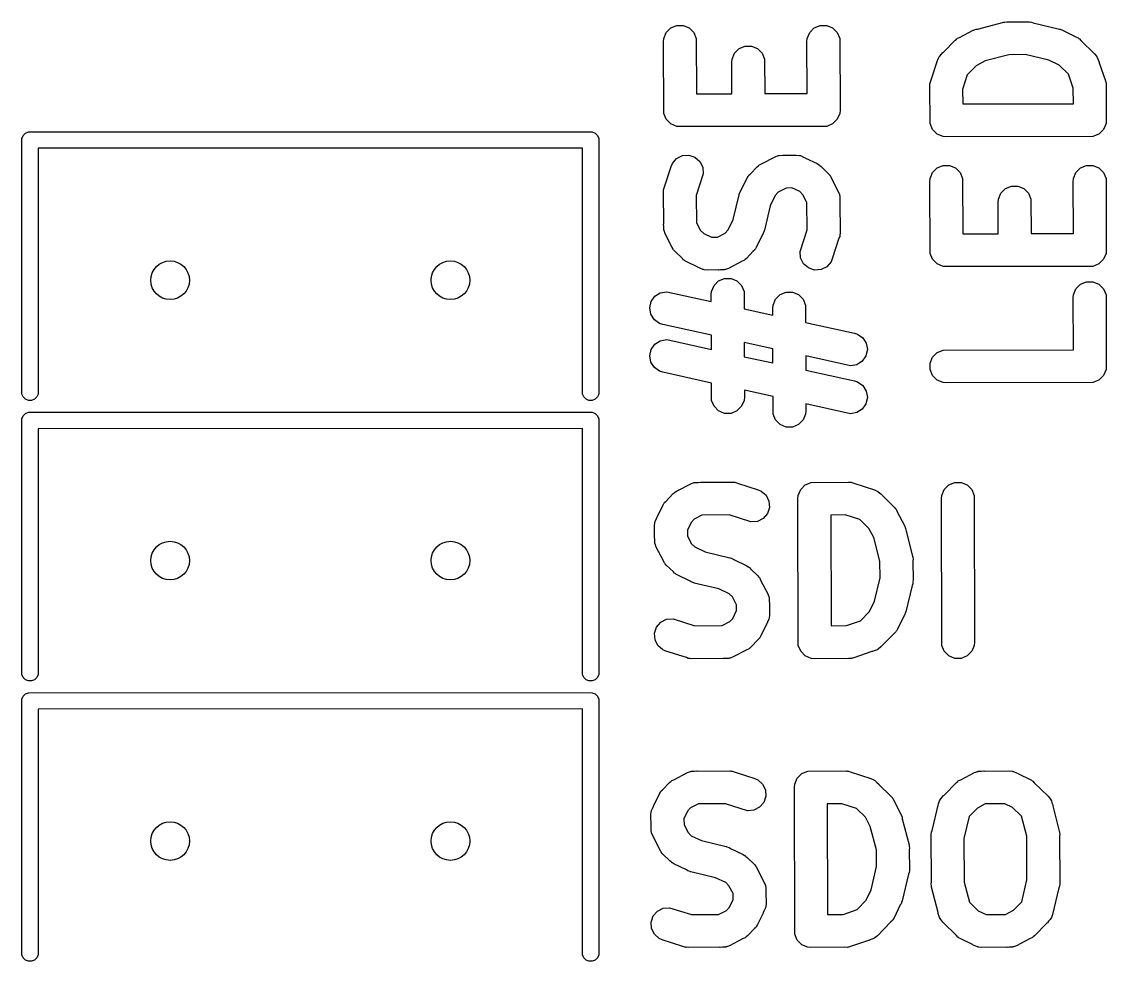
# Model space of a CAD drawing. Extents: x 0.3 to 2.14, y 0.3 to 1.74.
# Drawn here: x 0.297 to 0.684, y 1.1071 to 1.4422 of the extents above; entities that cross this region are included whole.
import ezdxf

# ---------------------------------------------------------------- set-up
doc = ezdxf.new("R2010")
doc.units = 0
doc.header["$MEASUREMENT"] = 0
doc.layers.add('BLACK', color=7, linetype='CONTINUOUS')

msp = doc.modelspace()

# ---------------------------------------------------------------- linework, layer by layer
at = {"layer": 'BLACK', "linetype": 'CONTINUOUS'}
for p, q in [((0.52697, 1.43833), (0.5286, 1.43996)), ((0.5286, 1.43996), (0.53073, 1.44084)), ((0.53073, 1.44084), (0.53303, 1.44084)), ((0.53303, 1.44084), (0.53516, 1.43996)), ((0.53516, 1.43996), (0.53679, 1.43833)), ((0.57815, 1.43833), (0.57978, 1.43996)), ((0.57978, 1.43996), (0.58191, 1.44084)), ((0.58191, 1.44084), (0.58422, 1.44084)), ((0.58422, 1.44084), (0.58634, 1.43996)), ((0.58634, 1.43996), (0.58797, 1.43833)), ((0.63665, 1.43923), (0.63751, 1.43956)), ((0.63751, 1.43956), (0.63806, 1.4396)), ((0.63806, 1.4396), (0.64738, 1.44203)), ((0.64738, 1.44203), (0.64758, 1.44206)), ((0.64758, 1.44206), (0.64766, 1.44209)), ((0.64766, 1.44209), (0.64782, 1.44209)), ((0.64782, 1.44209), (0.64853, 1.4422)), ((0.64853, 1.4422), (0.64911, 1.44211)), ((0.64911, 1.44211), (0.65613, 1.44221)), ((0.65613, 1.44221), (0.65633, 1.44219)), ((0.65633, 1.44219), (0.65642, 1.4422)), ((0.65642, 1.4422), (0.65657, 1.44216)), ((0.65657, 1.44216), (0.65728, 1.44209)), ((0.65728, 1.44209), (0.65785, 1.44185)), ((0.65785, 1.44185), (0.66731, 1.43959)), ((0.66731, 1.43959), (0.66739, 1.43956)), ((0.66739, 1.43956), (0.66744, 1.43956)), ((0.66744, 1.43956), (0.66754, 1.43951)), ((0.66754, 1.43951), (0.6684, 1.4392)), ((0.52598, 1.43505), (0.52609, 1.4362)), ((0.52609, 1.4362), (0.52697, 1.43833)), ((0.53679, 1.43833), (0.53767, 1.4362)), ((0.53767, 1.4362), (0.53776, 1.41648)), ((0.57716, 1.43505), (0.57727, 1.4362)), ((0.57727, 1.4362), (0.57815, 1.43833)), ((0.58797, 1.43833), (0.58886, 1.4362)), ((0.58886, 1.4362), (0.58897, 1.41068)), ((0.62581, 1.43127), (0.63002, 1.4356)), ((0.63002, 1.4356), (0.63047, 1.43597)), ((0.63047, 1.43597), (0.63057, 1.43609)), ((0.63057, 1.43609), (0.63069, 1.43615)), ((0.63069, 1.43615), (0.63091, 1.43634)), ((0.63091, 1.43634), (0.63154, 1.4366)), ((0.63154, 1.4366), (0.63643, 1.43914)), ((0.63643, 1.43914), (0.63651, 1.43918)), ((0.63651, 1.43918), (0.63655, 1.4392)), ((0.63655, 1.4392), (0.63665, 1.43923)), ((0.6684, 1.4392), (0.6688, 1.43891)), ((0.6688, 1.43891), (0.67339, 1.43671)), ((0.67339, 1.43671), (0.67389, 1.4364)), ((0.67389, 1.4364), (0.67403, 1.43634)), ((0.67403, 1.43634), (0.67412, 1.43625)), ((0.67412, 1.43625), (0.67437, 1.43609)), ((0.67437, 1.43609), (0.67484, 1.43555)), ((0.67484, 1.43555), (0.6798, 1.43073)), ((0.52609, 1.40952), (0.52598, 1.43505)), ((0.55134, 1.43102), (0.55297, 1.43265)), ((0.55297, 1.43265), (0.5551, 1.43353)), ((0.5551, 1.43353), (0.55741, 1.43353)), ((0.55741, 1.43353), (0.55953, 1.43265)), ((0.55953, 1.43265), (0.56116, 1.43102)), ((0.57724, 1.41657), (0.57716, 1.43505)), ((0.55035, 1.42774), (0.55046, 1.42889)), ((0.55046, 1.42889), (0.55134, 1.43102)), ((0.56116, 1.43102), (0.56205, 1.42889)), ((0.56205, 1.42889), (0.56212, 1.41654)), ((0.62137, 1.42107), (0.62372, 1.42842)), ((0.62372, 1.42842), (0.62419, 1.42948)), ((0.62419, 1.42948), (0.62433, 1.42964)), ((0.62433, 1.42964), (0.62441, 1.42983)), ((0.62441, 1.42983), (0.62523, 1.43068)), ((0.62523, 1.43068), (0.6257, 1.43122)), ((0.6257, 1.43122), (0.62581, 1.43127)), ((0.6408, 1.42821), (0.63749, 1.42649)), ((0.64919, 1.4304), (0.6408, 1.42821)), ((0.65508, 1.43048), (0.64919, 1.4304)), ((0.66346, 1.42847), (0.65508, 1.43048)), ((0.66712, 1.42672), (0.66346, 1.42847)), ((0.6798, 1.43073), (0.68054, 1.42983)), ((0.68054, 1.42983), (0.68062, 1.42964)), ((0.68062, 1.42964), (0.68076, 1.42948)), ((0.68076, 1.42948), (0.68114, 1.42838)), ((0.68114, 1.42838), (0.68142, 1.4277)), ((0.55042, 1.41651), (0.55035, 1.42774)), ((0.63749, 1.42649), (0.63437, 1.42327)), ((0.67044, 1.4235), (0.66712, 1.42672)), ((0.68142, 1.4277), (0.68142, 1.42757)), ((0.68142, 1.42757), (0.68367, 1.42111)), ((0.62102, 1.41998), (0.62106, 1.4201)), ((0.62106, 1.4201), (0.62109, 1.42039)), ((0.62109, 1.42039), (0.62137, 1.42107)), ((0.63437, 1.42327), (0.63269, 1.41803)), ((0.67216, 1.41853), (0.67044, 1.4235)), ((0.68367, 1.42111), (0.6838, 1.42054)), ((0.6838, 1.42054), (0.68386, 1.42039)), ((0.68386, 1.42039), (0.68386, 1.42027)), ((0.68386, 1.42027), (0.68392, 1.41998)), ((0.53776, 1.41648), (0.55042, 1.41651)), ((0.56212, 1.41654), (0.57724, 1.41657)), ((0.62098, 1.41924), (0.62103, 1.41982)), ((0.62109, 1.4059), (0.62098, 1.41924)), ((0.62103, 1.41982), (0.62102, 1.41998)), ((0.63269, 1.41803), (0.63274, 1.41286)), ((0.67221, 1.41295), (0.67216, 1.41853)), ((0.68392, 1.41998), (0.68387, 1.41918)), ((0.68387, 1.41918), (0.68397, 1.40705)), ((0.63274, 1.41286), (0.67221, 1.41295)), ((0.52697, 1.4074), (0.52609, 1.40952)), ((0.58886, 1.40952), (0.58797, 1.4074)), ((0.58897, 1.41068), (0.58886, 1.40952)), ((0.5286, 1.40577), (0.52697, 1.4074)), ((0.53073, 1.40488), (0.5286, 1.40577)), ((0.53188, 1.40477), (0.53073, 1.40488)), ((0.58422, 1.40488), (0.53188, 1.40477)), ((0.58634, 1.40577), (0.58422, 1.40488)), ((0.58797, 1.4074), (0.58634, 1.40577)), ((0.62197, 1.40377), (0.62109, 1.4059)), ((0.68386, 1.4059), (0.68297, 1.40377)), ((0.68397, 1.40705), (0.68386, 1.4059)), ((0.2971, 1.40058), (0.29754, 1.40164)), ((0.29754, 1.40164), (0.29836, 1.40246)), ((0.29836, 1.40246), (0.29942, 1.4029)), ((0.29942, 1.4029), (0.5, 1.40295)), ((0.5, 1.40295), (0.50058, 1.4029)), ((0.50058, 1.4029), (0.50164, 1.40246)), ((0.50164, 1.40246), (0.50246, 1.40164)), ((0.50246, 1.40164), (0.5029, 1.40058)), ((0.6236, 1.40214), (0.62197, 1.40377)), ((0.62573, 1.40126), (0.6236, 1.40214)), ((0.62688, 1.40115), (0.62573, 1.40126)), ((0.67922, 1.40126), (0.62688, 1.40115)), ((0.68134, 1.40214), (0.67922, 1.40126)), ((0.68297, 1.40377), (0.68134, 1.40214)), ((0.29705, 1.4), (0.2971, 1.40058)), ((0.2971, 1.30942), (0.29705, 1.4)), ((0.49705, 1.3971), (0.3029, 1.39705)), ((0.3029, 1.39705), (0.30295, 1.31)), ((0.4971, 1.30942), (0.49705, 1.3971)), ((0.5029, 1.40058), (0.50295, 1.31)), ((0.52919, 1.39167), (0.5307, 1.39341)), ((0.5307, 1.39341), (0.53276, 1.39444)), ((0.53276, 1.39444), (0.53506, 1.3946)), ((0.53506, 1.3946), (0.53724, 1.39387)), ((0.53724, 1.39387), (0.53898, 1.39236)), ((0.56091, 1.39148), (0.5658, 1.39402)), ((0.5658, 1.39402), (0.56688, 1.39444)), ((0.56688, 1.39444), (0.56709, 1.39445)), ((0.56709, 1.39445), (0.56729, 1.39453)), ((0.56729, 1.39453), (0.56858, 1.39456)), ((0.56858, 1.39456), (0.56918, 1.3946)), ((0.56918, 1.3946), (0.56927, 1.39457)), ((0.56927, 1.39457), (0.57331, 1.39465)), ((0.57331, 1.39465), (0.57447, 1.39453)), ((0.57447, 1.39453), (0.57466, 1.39445)), ((0.57466, 1.39445), (0.57487, 1.39444)), ((0.57487, 1.39444), (0.576, 1.3939)), ((0.576, 1.3939), (0.5766, 1.39365)), ((0.5766, 1.39365), (0.57667, 1.39358)), ((0.57667, 1.39358), (0.58083, 1.39159)), ((0.52637, 1.38326), (0.52872, 1.39061)), ((0.52872, 1.39061), (0.52919, 1.39167)), ((0.53898, 1.39236), (0.54002, 1.3903)), ((0.54002, 1.3903), (0.54018, 1.388)), ((0.55691, 1.38788), (0.55939, 1.39048)), ((0.55939, 1.39048), (0.55984, 1.39085)), ((0.55984, 1.39085), (0.55994, 1.39097)), ((0.55994, 1.39097), (0.56006, 1.39103)), ((0.56006, 1.39103), (0.56028, 1.39121)), ((0.56028, 1.39121), (0.56091, 1.39148)), ((0.58083, 1.39159), (0.58133, 1.39127)), ((0.58133, 1.39127), (0.58147, 1.39121)), ((0.58147, 1.39121), (0.58157, 1.39112)), ((0.58157, 1.39112), (0.58181, 1.39097)), ((0.58181, 1.39097), (0.5822, 1.39052)), ((0.5822, 1.39052), (0.5848, 1.38804)), ((0.62197, 1.3884), (0.6236, 1.39003)), ((0.6236, 1.39003), (0.62573, 1.39091)), ((0.62573, 1.39091), (0.62803, 1.39091)), ((0.62803, 1.39091), (0.63016, 1.39003)), ((0.63016, 1.39003), (0.63179, 1.3884)), ((0.67315, 1.3884), (0.67478, 1.39003)), ((0.67478, 1.39003), (0.67691, 1.39091)), ((0.67691, 1.39091), (0.67922, 1.39091)), ((0.67922, 1.39091), (0.68134, 1.39003)), ((0.68134, 1.39003), (0.68297, 1.3884)), ((0.54018, 1.388), (0.53769, 1.38022)), ((0.55365, 1.38191), (0.55585, 1.38651)), ((0.55585, 1.38651), (0.55616, 1.387)), ((0.55616, 1.387), (0.55622, 1.38715)), ((0.55622, 1.38715), (0.55631, 1.38724)), ((0.55631, 1.38724), (0.55646, 1.38749)), ((0.55646, 1.38749), (0.55691, 1.38788)), ((0.5848, 1.38804), (0.58517, 1.38759)), ((0.58517, 1.38759), (0.58529, 1.38749)), ((0.58529, 1.38749), (0.58535, 1.38737)), ((0.58535, 1.38737), (0.58554, 1.38715)), ((0.58554, 1.38715), (0.5858, 1.38652)), ((0.5858, 1.38652), (0.58835, 1.38163)), ((0.62098, 1.38512), (0.62109, 1.38627)), ((0.62109, 1.38627), (0.62197, 1.3884)), ((0.63179, 1.3884), (0.63267, 1.38627)), ((0.63267, 1.38627), (0.63276, 1.36655)), ((0.67216, 1.38512), (0.67227, 1.38627)), ((0.67227, 1.38627), (0.67315, 1.3884)), ((0.68297, 1.3884), (0.68386, 1.38627)), ((0.68386, 1.38627), (0.68397, 1.36075)), ((0.52598, 1.38143), (0.52603, 1.38201)), ((0.52607, 1.37013), (0.52598, 1.38143)), ((0.52602, 1.38217), (0.52606, 1.38229)), ((0.52603, 1.38201), (0.52602, 1.38217)), ((0.52606, 1.38229), (0.52609, 1.38258)), ((0.52609, 1.38258), (0.52637, 1.38326)), ((0.55304, 1.38065), (0.55335, 1.38152)), ((0.55335, 1.38152), (0.55365, 1.38191)), ((0.56693, 1.3814), (0.56584, 1.38026)), ((0.56973, 1.38286), (0.56693, 1.3814)), ((0.57184, 1.3829), (0.56973, 1.38286)), ((0.57458, 1.38159), (0.57184, 1.3829)), ((0.57572, 1.3805), (0.57458, 1.38159)), ((0.58835, 1.38163), (0.58876, 1.38055)), ((0.62109, 1.35959), (0.62098, 1.38512)), ((0.64634, 1.38109), (0.64797, 1.38272)), ((0.64797, 1.38272), (0.6501, 1.3836)), ((0.6501, 1.3836), (0.65241, 1.3836)), ((0.65241, 1.3836), (0.65453, 1.38272)), ((0.65453, 1.38272), (0.65616, 1.38109)), ((0.67224, 1.36664), (0.67216, 1.38512)), ((0.53769, 1.38022), (0.53778, 1.37051)), ((0.55087, 1.37166), (0.55296, 1.38043)), ((0.55296, 1.38043), (0.55299, 1.38051)), ((0.55299, 1.38051), (0.553, 1.38055)), ((0.553, 1.38055), (0.55304, 1.38065)), ((0.56584, 1.38026), (0.56408, 1.37657)), ((0.57717, 1.37773), (0.57572, 1.3805)), ((0.57725, 1.36802), (0.57717, 1.37773)), ((0.58876, 1.38055), (0.58877, 1.38034)), ((0.58877, 1.38034), (0.58886, 1.38015)), ((0.58886, 1.38015), (0.58886, 1.37907)), ((0.58886, 1.37907), (0.58892, 1.37825)), ((0.58892, 1.37825), (0.58887, 1.37811)), ((0.58887, 1.37811), (0.58897, 1.36681)), ((0.64535, 1.37781), (0.64546, 1.37896)), ((0.64542, 1.36658), (0.64535, 1.37781)), ((0.64546, 1.37896), (0.64634, 1.38109)), ((0.65616, 1.38109), (0.65705, 1.37896)), ((0.65705, 1.37896), (0.65712, 1.36661)), ((0.56408, 1.37657), (0.56198, 1.36781)), ((0.52602, 1.36998), (0.52607, 1.37013)), ((0.52608, 1.36917), (0.52602, 1.36998)), ((0.53778, 1.37051), (0.53922, 1.36773)), ((0.5491, 1.36798), (0.55087, 1.37166)), ((0.52609, 1.36809), (0.52608, 1.36917)), ((0.52617, 1.3679), (0.52609, 1.36809)), ((0.52619, 1.36768), (0.52617, 1.3679)), ((0.5266, 1.3666), (0.52619, 1.36768)), ((0.52915, 1.36172), (0.5266, 1.3666)), ((0.53922, 1.36773), (0.54037, 1.36665)), ((0.54037, 1.36665), (0.5431, 1.36534)), ((0.54522, 1.36538), (0.54801, 1.36684)), ((0.54801, 1.36684), (0.5491, 1.36798)), ((0.5613, 1.36632), (0.5591, 1.36173)), ((0.56159, 1.36672), (0.5613, 1.36632)), ((0.5619, 1.36758), (0.56159, 1.36672)), ((0.56195, 1.36768), (0.5619, 1.36758)), ((0.56198, 1.36781), (0.56195, 1.36773)), ((0.56195, 1.36773), (0.56195, 1.36768)), ((0.57477, 1.36023), (0.57725, 1.36802)), ((0.58888, 1.36595), (0.58886, 1.36565)), ((0.58892, 1.36607), (0.58888, 1.36595)), ((0.58897, 1.36681), (0.58891, 1.36622)), ((0.58891, 1.36622), (0.58892, 1.36607)), ((0.63276, 1.36655), (0.64542, 1.36658)), ((0.65712, 1.36661), (0.67224, 1.36664)), ((0.5431, 1.36534), (0.54522, 1.36538)), ((0.58857, 1.36497), (0.58623, 1.35763)), ((0.58886, 1.36565), (0.58857, 1.36497)), ((0.52941, 1.36109), (0.52915, 1.36172)), ((0.52959, 1.36086), (0.52941, 1.36109)), ((0.52965, 1.36075), (0.52959, 1.36086)), ((0.52977, 1.36065), (0.52965, 1.36075)), ((0.53014, 1.36019), (0.52977, 1.36065)), ((0.53275, 1.35772), (0.53014, 1.36019)), ((0.55803, 1.36036), (0.55556, 1.35776)), ((0.55848, 1.36075), (0.55803, 1.36036)), ((0.55864, 1.36099), (0.55848, 1.36075)), ((0.55873, 1.36109), (0.55864, 1.36099)), ((0.55879, 1.36123), (0.55873, 1.36109)), ((0.5591, 1.36173), (0.55879, 1.36123)), ((0.57493, 1.35794), (0.57477, 1.36023)), ((0.62197, 1.35747), (0.62109, 1.35959)), ((0.68386, 1.35959), (0.68297, 1.35747)), ((0.68397, 1.36075), (0.68386, 1.35959)), ((0.53314, 1.35727), (0.53275, 1.35772)), ((0.53338, 1.35711), (0.53314, 1.35727)), ((0.53348, 1.35702), (0.53338, 1.35711)), ((0.53362, 1.35696), (0.53348, 1.35702)), ((0.53412, 1.35665), (0.53362, 1.35696)), ((0.53828, 1.35466), (0.53412, 1.35665)), ((0.53835, 1.35459), (0.53828, 1.35466)), ((0.53894, 1.35434), (0.53835, 1.35459)), ((0.54007, 1.3538), (0.53894, 1.35434)), ((0.55403, 1.35676), (0.54915, 1.35421)), ((0.55466, 1.35702), (0.55403, 1.35676)), ((0.55489, 1.35721), (0.55466, 1.35702)), ((0.555, 1.35727), (0.55489, 1.35721)), ((0.5551, 1.35739), (0.555, 1.35727)), ((0.55556, 1.35776), (0.5551, 1.35739)), ((0.57596, 1.35587), (0.57493, 1.35794)), ((0.5777, 1.35437), (0.57596, 1.35587)), ((0.57989, 1.35364), (0.5777, 1.35437)), ((0.58425, 1.35483), (0.58219, 1.3538)), ((0.58576, 1.35657), (0.58425, 1.35483)), ((0.58623, 1.35763), (0.58576, 1.35657)), ((0.6236, 1.35584), (0.62197, 1.35747)), ((0.62573, 1.35495), (0.6236, 1.35584)), ((0.62688, 1.35484), (0.62573, 1.35495)), ((0.67922, 1.35495), (0.62688, 1.35484)), ((0.68134, 1.35584), (0.67922, 1.35495)), ((0.68297, 1.35747), (0.68134, 1.35584)), ((0.54028, 1.35378), (0.54007, 1.3538)), ((0.54048, 1.3537), (0.54028, 1.35378)), ((0.54163, 1.35359), (0.54048, 1.3537)), ((0.54568, 1.35367), (0.54163, 1.35359)), ((0.54566, 1.34978), (0.54779, 1.35066)), ((0.54577, 1.35364), (0.54568, 1.35367)), ((0.54637, 1.35368), (0.54577, 1.35364)), ((0.54766, 1.3537), (0.54637, 1.35368)), ((0.54785, 1.35378), (0.54766, 1.3537)), ((0.54779, 1.35066), (0.55009, 1.35066)), ((0.54807, 1.3538), (0.54785, 1.35378)), ((0.54915, 1.35421), (0.54807, 1.3538)), ((0.55009, 1.35066), (0.55222, 1.34978)), ((0.58219, 1.3538), (0.57989, 1.35364)), ((0.54315, 1.34602), (0.54403, 1.34815)), ((0.54403, 1.34815), (0.54566, 1.34978)), ((0.55222, 1.34978), (0.55385, 1.34815)), ((0.55385, 1.34815), (0.55473, 1.34602)), ((0.67227, 1.34484), (0.67315, 1.34697)), ((0.67315, 1.34697), (0.67478, 1.3486)), ((0.67478, 1.3486), (0.67691, 1.34948)), ((0.67691, 1.34948), (0.67922, 1.34948)), ((0.67922, 1.34948), (0.68134, 1.3486)), ((0.68134, 1.3486), (0.68297, 1.34697)), ((0.68297, 1.34697), (0.68386, 1.34484)), ((0.5216, 1.34238), (0.52293, 1.34427)), ((0.52293, 1.34427), (0.52487, 1.3455)), ((0.52487, 1.3455), (0.52714, 1.3459)), ((0.52714, 1.3459), (0.54304, 1.3424)), ((0.54304, 1.34487), (0.54315, 1.34602)), ((0.54304, 1.3424), (0.54304, 1.34487)), ((0.55473, 1.34602), (0.55475, 1.33981)), ((0.56509, 1.34115), (0.56597, 1.34328)), ((0.56597, 1.34328), (0.5676, 1.34491)), ((0.5676, 1.34491), (0.56973, 1.34579)), ((0.56973, 1.34579), (0.57203, 1.34579)), ((0.57203, 1.34579), (0.57416, 1.34491)), ((0.57416, 1.34491), (0.57579, 1.34328)), ((0.57579, 1.34328), (0.57667, 1.34115)), ((0.67216, 1.34369), (0.67227, 1.34484)), ((0.67224, 1.32521), (0.67216, 1.34369)), ((0.68386, 1.34484), (0.68397, 1.31931)), ((0.5211, 1.34013), (0.5216, 1.34238)), ((0.5215, 1.33786), (0.5211, 1.34013)), ((0.55475, 1.33981), (0.56498, 1.33756)), ((0.56497, 1.34), (0.56509, 1.34115)), ((0.56498, 1.33756), (0.56497, 1.34)), ((0.57667, 1.34115), (0.57669, 1.33498)), ((0.52274, 1.33592), (0.5215, 1.33786)), ((0.52463, 1.33459), (0.52274, 1.33592)), ((0.57669, 1.33498), (0.59409, 1.33114)), ((0.52573, 1.33423), (0.52463, 1.33459)), ((0.54308, 1.33041), (0.52573, 1.33423)), ((0.59409, 1.33114), (0.59519, 1.33078)), ((0.5216, 1.32532), (0.52293, 1.32721)), ((0.52293, 1.32721), (0.52487, 1.32844)), ((0.52487, 1.32844), (0.52714, 1.32884)), ((0.52714, 1.32884), (0.5431, 1.32532)), ((0.5431, 1.32532), (0.54308, 1.33041)), ((0.56502, 1.32557), (0.55479, 1.32783)), ((0.55479, 1.32783), (0.5548, 1.32274)), ((0.59519, 1.33078), (0.59708, 1.32946)), ((0.59708, 1.32946), (0.59832, 1.32751)), ((0.59832, 1.32751), (0.59872, 1.32524)), ((0.5211, 1.32307), (0.5216, 1.32532)), ((0.56503, 1.32049), (0.56502, 1.32557)), ((0.59872, 1.32524), (0.59822, 1.32299)), ((0.62197, 1.3226), (0.6236, 1.32422)), ((0.6236, 1.32422), (0.62573, 1.32511)), ((0.62573, 1.32511), (0.67224, 1.32521)), ((0.5215, 1.3208), (0.5211, 1.32307)), ((0.52274, 1.31886), (0.5215, 1.3208)), ((0.5548, 1.32274), (0.56503, 1.32049)), ((0.59268, 1.31947), (0.57672, 1.32299)), ((0.57672, 1.32299), (0.57674, 1.31791)), ((0.59495, 1.31987), (0.59268, 1.31947)), ((0.59689, 1.32111), (0.59495, 1.31987)), ((0.59822, 1.32299), (0.59689, 1.32111)), ((0.62109, 1.32047), (0.62197, 1.3226)), ((0.62109, 1.31816), (0.62109, 1.32047)), ((0.52463, 1.31753), (0.52274, 1.31886)), ((0.52573, 1.31717), (0.52463, 1.31753)), ((0.54313, 1.31334), (0.52573, 1.31717)), ((0.57674, 1.31791), (0.59409, 1.31408)), ((0.62197, 1.31603), (0.62109, 1.31816)), ((0.6236, 1.3144), (0.62197, 1.31603)), ((0.68297, 1.31603), (0.68134, 1.3144)), ((0.68386, 1.31816), (0.68297, 1.31603)), ((0.68397, 1.31931), (0.68386, 1.31816)), ((0.54315, 1.30716), (0.54313, 1.31334)), ((0.59409, 1.31408), (0.59519, 1.31372)), ((0.59519, 1.31372), (0.59708, 1.3124)), ((0.59708, 1.3124), (0.59832, 1.31045)), ((0.62573, 1.31352), (0.6236, 1.3144)), ((0.62688, 1.31341), (0.62573, 1.31352)), ((0.67922, 1.31352), (0.62688, 1.31341)), ((0.68134, 1.3144), (0.67922, 1.31352)), ((0.29754, 1.30836), (0.2971, 1.30942)), ((0.29836, 1.30754), (0.29754, 1.30836)), ((0.30246, 1.30836), (0.30164, 1.30754)), ((0.3029, 1.30942), (0.30246, 1.30836)), ((0.30295, 1.31), (0.3029, 1.30942)), ((0.49754, 1.30836), (0.4971, 1.30942)), ((0.49836, 1.30754), (0.49754, 1.30836)), ((0.50246, 1.30836), (0.50164, 1.30754)), ((0.5029, 1.30942), (0.50246, 1.30836)), ((0.50295, 1.31), (0.5029, 1.30942)), ((0.55485, 1.30831), (0.55473, 1.30716)), ((0.56507, 1.3085), (0.55484, 1.31075)), ((0.55484, 1.31075), (0.55485, 1.30831)), ((0.56509, 1.30229), (0.56507, 1.3085)), ((0.59872, 1.30818), (0.59822, 1.30593)), ((0.59832, 1.31045), (0.59872, 1.30818)), ((0.29942, 1.3071), (0.29836, 1.30754)), ((0.30058, 1.3071), (0.29942, 1.3071)), ((0.30164, 1.30754), (0.30058, 1.3071)), ((0.49942, 1.3071), (0.49836, 1.30754)), ((0.50058, 1.3071), (0.49942, 1.3071)), ((0.50164, 1.30754), (0.50058, 1.3071)), ((0.54403, 1.30503), (0.54315, 1.30716)), ((0.54566, 1.3034), (0.54403, 1.30503)), ((0.55385, 1.30503), (0.55222, 1.3034)), ((0.55473, 1.30716), (0.55385, 1.30503)), ((0.59268, 1.30241), (0.57678, 1.30592)), ((0.57678, 1.30592), (0.57678, 1.30344)), ((0.59689, 1.30405), (0.59495, 1.30281)), ((0.59822, 1.30593), (0.59689, 1.30405)), ((0.29705, 1.3), (0.2971, 1.30058)), ((0.2971, 1.30058), (0.29754, 1.30164)), ((0.29754, 1.30164), (0.29836, 1.30246)), ((0.29836, 1.30246), (0.29942, 1.3029)), ((0.29942, 1.3029), (0.5, 1.30295)), ((0.5, 1.30295), (0.50058, 1.3029)), ((0.50058, 1.3029), (0.50164, 1.30246)), ((0.50164, 1.30246), (0.50246, 1.30164)), ((0.50246, 1.30164), (0.5029, 1.30058)), ((0.5029, 1.30058), (0.50295, 1.21)), ((0.54779, 1.30252), (0.54566, 1.3034)), ((0.55009, 1.30252), (0.54779, 1.30252)), ((0.55222, 1.3034), (0.55009, 1.30252)), ((0.56597, 1.30016), (0.56509, 1.30229)), ((0.5676, 1.29853), (0.56597, 1.30016)), ((0.57579, 1.30016), (0.57416, 1.29853)), ((0.57667, 1.30229), (0.57579, 1.30016)), ((0.57678, 1.30344), (0.57667, 1.30229)), ((0.59495, 1.30281), (0.59268, 1.30241)), ((0.2971, 1.20942), (0.29705, 1.3)), ((0.49705, 1.2971), (0.3029, 1.29705)), ((0.3029, 1.29705), (0.30295, 1.21)), ((0.4971, 1.20942), (0.49705, 1.2971)), ((0.56973, 1.29765), (0.5676, 1.29853)), ((0.57203, 1.29765), (0.56973, 1.29765)), ((0.57416, 1.29853), (0.57203, 1.29765)), ((0.5309, 1.27485), (0.53579, 1.2774)), ((0.53579, 1.2774), (0.53687, 1.27781)), ((0.53687, 1.27781), (0.53708, 1.27783)), ((0.53708, 1.27783), (0.53728, 1.27791)), ((0.53728, 1.27791), (0.53835, 1.27792)), ((0.53835, 1.27792), (0.53917, 1.27798)), ((0.53917, 1.27798), (0.53932, 1.27793)), ((0.53932, 1.27793), (0.55062, 1.27802)), ((0.55062, 1.27802), (0.5512, 1.27797)), ((0.5512, 1.27797), (0.55135, 1.27798)), ((0.55135, 1.27798), (0.55147, 1.27794)), ((0.55147, 1.27794), (0.55177, 1.27791)), ((0.55177, 1.27791), (0.55245, 1.27763)), ((0.55245, 1.27763), (0.5598, 1.27528)), ((0.57495, 1.2754), (0.57658, 1.27703)), ((0.57658, 1.27703), (0.57871, 1.27791)), ((0.57871, 1.27791), (0.59205, 1.27802)), ((0.59205, 1.27802), (0.59263, 1.27797)), ((0.59263, 1.27797), (0.59279, 1.27798)), ((0.59279, 1.27798), (0.59291, 1.27794)), ((0.59291, 1.27794), (0.5932, 1.27791)), ((0.5932, 1.27791), (0.59388, 1.27763)), ((0.59388, 1.27763), (0.60123, 1.27528)), ((0.62613, 1.2754), (0.62776, 1.27703)), ((0.62776, 1.27703), (0.62989, 1.27791)), ((0.62989, 1.27791), (0.6322, 1.27791)), ((0.6322, 1.27791), (0.63432, 1.27703)), ((0.63432, 1.27703), (0.63595, 1.2754)), ((0.5269, 1.27125), (0.52938, 1.27386)), ((0.52938, 1.27386), (0.52983, 1.27423)), ((0.52983, 1.27423), (0.52993, 1.27435)), ((0.52993, 1.27435), (0.53005, 1.27441)), ((0.53005, 1.27441), (0.53027, 1.27459)), ((0.53027, 1.27459), (0.5309, 1.27485)), ((0.5598, 1.27528), (0.56085, 1.27481)), ((0.56085, 1.27481), (0.56259, 1.2733)), ((0.56259, 1.2733), (0.56362, 1.27124)), ((0.57396, 1.27212), (0.57407, 1.27327)), ((0.57407, 1.27327), (0.57495, 1.2754)), ((0.60123, 1.27528), (0.60228, 1.27481)), ((0.60228, 1.27481), (0.60244, 1.27467)), ((0.60244, 1.27467), (0.60264, 1.27459)), ((0.60264, 1.27459), (0.60349, 1.27377)), ((0.60349, 1.27377), (0.60403, 1.2733)), ((0.60403, 1.2733), (0.60408, 1.27319)), ((0.60408, 1.27319), (0.60841, 1.26898)), ((0.62514, 1.27212), (0.62525, 1.27327)), ((0.62525, 1.27327), (0.62613, 1.2754)), ((0.63595, 1.2754), (0.63684, 1.27327)), ((0.63684, 1.27327), (0.63695, 1.22094)), ((0.52384, 1.26572), (0.52584, 1.26988)), ((0.52584, 1.26988), (0.52615, 1.27038)), ((0.52615, 1.27038), (0.52621, 1.27052)), ((0.52621, 1.27052), (0.5263, 1.27062)), ((0.5263, 1.27062), (0.52645, 1.27086)), ((0.52645, 1.27086), (0.5269, 1.27125)), ((0.56362, 1.27124), (0.56379, 1.26894)), ((0.57407, 1.21978), (0.57396, 1.27212)), ((0.62525, 1.21978), (0.62514, 1.27212)), ((0.52352, 1.26506), (0.52377, 1.26565)), ((0.52377, 1.26565), (0.52384, 1.26572)), ((0.53969, 1.26622), (0.53692, 1.26478)), ((0.54941, 1.26631), (0.53969, 1.26622)), ((0.55719, 1.26382), (0.54941, 1.26631)), ((0.56306, 1.26676), (0.56155, 1.26502)), ((0.56379, 1.26894), (0.56306, 1.26676)), ((0.59084, 1.26631), (0.58567, 1.26626)), ((0.58567, 1.26626), (0.58576, 1.22679)), ((0.59608, 1.26463), (0.59084, 1.26631)), ((0.60841, 1.26898), (0.60878, 1.26853)), ((0.60878, 1.26853), (0.6089, 1.26843)), ((0.6089, 1.26843), (0.60896, 1.26831)), ((0.60896, 1.26831), (0.60914, 1.26809)), ((0.60914, 1.26809), (0.60941, 1.26746)), ((0.60941, 1.26746), (0.61195, 1.26257)), ((0.52278, 1.26237), (0.52289, 1.26352)), ((0.52285, 1.25832), (0.52278, 1.26237)), ((0.52289, 1.26352), (0.52297, 1.26372)), ((0.52297, 1.26372), (0.52299, 1.26393)), ((0.52299, 1.26393), (0.52352, 1.26506)), ((0.53583, 1.26363), (0.53452, 1.2609)), ((0.53692, 1.26478), (0.53583, 1.26363)), ((0.55949, 1.26398), (0.55719, 1.26382)), ((0.56155, 1.26502), (0.55949, 1.26398)), ((0.5993, 1.26151), (0.59608, 1.26463)), ((0.60102, 1.2582), (0.5993, 1.26151)), ((0.61195, 1.26257), (0.61199, 1.26249)), ((0.61199, 1.26249), (0.61201, 1.26245)), ((0.61201, 1.26245), (0.61204, 1.26235)), ((0.61204, 1.26235), (0.61237, 1.26149)), ((0.61237, 1.26149), (0.61241, 1.26094)), ((0.52282, 1.25823), (0.52285, 1.25832)), ((0.52287, 1.25763), (0.52282, 1.25823)), ((0.52289, 1.25634), (0.52287, 1.25763)), ((0.53452, 1.2609), (0.53456, 1.25878)), ((0.53456, 1.25878), (0.53602, 1.25599)), ((0.60321, 1.24981), (0.60102, 1.2582)), ((0.61241, 1.26094), (0.61484, 1.25162)), ((0.52297, 1.25615), (0.52289, 1.25634)), ((0.52299, 1.25594), (0.52297, 1.25615)), ((0.5234, 1.25485), (0.52299, 1.25594)), ((0.52595, 1.24997), (0.5234, 1.25485)), ((0.53602, 1.25599), (0.53717, 1.2549)), ((0.53717, 1.2549), (0.54085, 1.25313)), ((0.52621, 1.24934), (0.52595, 1.24997)), ((0.54085, 1.25313), (0.54961, 1.25104)), ((0.54961, 1.25104), (0.5497, 1.25101)), ((0.5497, 1.25101), (0.54974, 1.251)), ((0.54974, 1.251), (0.54984, 1.25096)), ((0.54984, 1.25096), (0.5507, 1.25065)), ((0.5507, 1.25065), (0.5511, 1.25035)), ((0.5511, 1.25035), (0.55569, 1.24815)), ((0.60329, 1.24392), (0.60321, 1.24981)), ((0.61484, 1.25162), (0.61487, 1.25142)), ((0.61487, 1.25142), (0.6149, 1.25134)), ((0.6149, 1.25134), (0.6149, 1.25118)), ((0.6149, 1.25118), (0.61501, 1.25047)), ((0.61501, 1.25047), (0.61492, 1.24989)), ((0.61492, 1.24989), (0.61501, 1.24287)), ((0.52639, 1.24911), (0.52621, 1.24934)), ((0.52645, 1.249), (0.52639, 1.24911)), ((0.52657, 1.2489), (0.52645, 1.249)), ((0.52694, 1.24844), (0.52657, 1.2489)), ((0.52954, 1.24597), (0.52694, 1.24844)), ((0.52993, 1.24552), (0.52954, 1.24597)), ((0.55569, 1.24815), (0.55619, 1.24784)), ((0.55619, 1.24784), (0.55633, 1.24778)), ((0.55633, 1.24778), (0.55643, 1.24769)), ((0.55643, 1.24769), (0.55667, 1.24754)), ((0.55667, 1.24754), (0.55706, 1.24709)), ((0.55706, 1.24709), (0.55967, 1.24461)), ((0.53018, 1.24536), (0.52993, 1.24552)), ((0.53027, 1.24527), (0.53018, 1.24536)), ((0.53042, 1.24521), (0.53027, 1.24527)), ((0.53091, 1.2449), (0.53042, 1.24521)), ((0.53551, 1.2427), (0.53091, 1.2449)), ((0.53591, 1.24241), (0.53551, 1.2427)), ((0.53677, 1.2421), (0.53591, 1.24241)), ((0.53687, 1.24205), (0.53677, 1.2421)), ((0.53691, 1.24205), (0.53687, 1.24205)), ((0.537, 1.24202), (0.53691, 1.24205)), ((0.55967, 1.24461), (0.56004, 1.24416)), ((0.56004, 1.24416), (0.56016, 1.24406)), ((0.56016, 1.24406), (0.56022, 1.24394)), ((0.56022, 1.24394), (0.5604, 1.24372)), ((0.5604, 1.24372), (0.56066, 1.24309)), ((0.56066, 1.24309), (0.56321, 1.2382)), ((0.60128, 1.23554), (0.60329, 1.24392)), ((0.61497, 1.24243), (0.6149, 1.24172)), ((0.61501, 1.24258), (0.61497, 1.24243)), ((0.61501, 1.24287), (0.61499, 1.24267)), ((0.61499, 1.24267), (0.61501, 1.24258)), ((0.54576, 1.23992), (0.537, 1.24202)), ((0.54944, 1.23816), (0.54576, 1.23992)), ((0.55059, 1.23707), (0.54944, 1.23816)), ((0.56321, 1.2382), (0.56362, 1.23712)), ((0.61466, 1.24115), (0.6124, 1.23169)), ((0.6149, 1.24172), (0.61466, 1.24115)), ((0.55205, 1.23427), (0.55059, 1.23707)), ((0.56362, 1.23712), (0.56364, 1.23691)), ((0.56364, 1.23691), (0.56372, 1.23671)), ((0.56372, 1.23671), (0.56374, 1.23542)), ((0.56374, 1.23542), (0.56379, 1.23482)), ((0.56379, 1.23482), (0.56376, 1.23473)), ((0.56376, 1.23473), (0.56383, 1.23069)), ((0.59953, 1.23188), (0.60128, 1.23554)), ((0.55078, 1.22942), (0.55209, 1.23216)), ((0.55209, 1.23216), (0.55205, 1.23427)), ((0.56383, 1.23069), (0.56372, 1.22953)), ((0.59631, 1.22856), (0.59953, 1.23188)), ((0.61201, 1.2306), (0.61172, 1.2302)), ((0.61232, 1.23146), (0.61201, 1.2306)), ((0.61237, 1.23156), (0.61232, 1.23146)), ((0.6124, 1.23169), (0.61237, 1.23161)), ((0.61237, 1.23161), (0.61237, 1.23156)), ((0.52355, 1.2263), (0.52506, 1.22804)), ((0.52506, 1.22804), (0.52712, 1.22907)), ((0.52712, 1.22907), (0.52942, 1.22923)), ((0.52942, 1.22923), (0.5372, 1.22675)), ((0.5372, 1.22675), (0.54691, 1.22683)), ((0.54691, 1.22683), (0.54969, 1.22828)), ((0.54969, 1.22828), (0.55078, 1.22942)), ((0.56276, 1.22733), (0.56077, 1.22317)), ((0.56284, 1.2274), (0.56276, 1.22733)), ((0.56308, 1.228), (0.56284, 1.2274)), ((0.56362, 1.22913), (0.56308, 1.228)), ((0.56364, 1.22934), (0.56362, 1.22913)), ((0.56372, 1.22953), (0.56364, 1.22934)), ((0.58576, 1.22679), (0.59134, 1.22684)), ((0.59134, 1.22684), (0.59631, 1.22856)), ((0.61172, 1.2302), (0.60952, 1.22561)), ((0.52282, 1.22411), (0.52355, 1.2263)), ((0.52299, 1.22181), (0.52282, 1.22411)), ((0.56046, 1.22267), (0.5604, 1.22253)), ((0.56077, 1.22317), (0.56046, 1.22267)), ((0.60835, 1.22416), (0.60354, 1.2192)), ((0.6089, 1.22463), (0.60835, 1.22416)), ((0.60906, 1.22488), (0.6089, 1.22463)), ((0.60914, 1.22497), (0.60906, 1.22488)), ((0.6092, 1.22511), (0.60914, 1.22497)), ((0.60952, 1.22561), (0.6092, 1.22511)), ((0.52402, 1.21975), (0.52299, 1.22181)), ((0.52576, 1.21824), (0.52402, 1.21975)), ((0.55678, 1.21883), (0.55667, 1.21871)), ((0.55723, 1.2192), (0.55678, 1.21883)), ((0.55971, 1.2218), (0.55723, 1.2192)), ((0.56016, 1.22219), (0.55971, 1.2218)), ((0.56031, 1.22243), (0.56016, 1.22219)), ((0.5604, 1.22253), (0.56031, 1.22243)), ((0.57495, 1.21766), (0.57407, 1.21978)), ((0.60354, 1.2192), (0.60264, 1.21846)), ((0.62613, 1.21766), (0.62525, 1.21978)), ((0.63684, 1.21978), (0.63595, 1.21766)), ((0.63695, 1.22094), (0.63684, 1.21978)), ((0.52681, 1.21777), (0.52576, 1.21824)), ((0.53416, 1.21543), (0.52681, 1.21777)), ((0.53484, 1.21514), (0.53416, 1.21543)), ((0.53513, 1.21512), (0.53484, 1.21514)), ((0.53525, 1.21508), (0.53513, 1.21512)), ((0.53541, 1.21509), (0.53525, 1.21508)), ((0.53599, 1.21503), (0.53541, 1.21509)), ((0.54729, 1.21513), (0.53599, 1.21503)), ((0.54744, 1.21508), (0.54729, 1.21513)), ((0.54826, 1.21514), (0.54744, 1.21508)), ((0.54933, 1.21514), (0.54826, 1.21514)), ((0.54953, 1.21523), (0.54933, 1.21514)), ((0.54974, 1.21524), (0.54953, 1.21523)), ((0.55082, 1.21565), (0.54974, 1.21524)), ((0.5557, 1.2182), (0.55082, 1.21565)), ((0.55633, 1.21846), (0.5557, 1.2182)), ((0.55656, 1.21865), (0.55633, 1.21846)), ((0.55667, 1.21871), (0.55656, 1.21865)), ((0.57658, 1.21603), (0.57495, 1.21766)), ((0.57871, 1.21514), (0.57658, 1.21603)), ((0.57986, 1.21503), (0.57871, 1.21514)), ((0.59199, 1.21513), (0.57986, 1.21503)), ((0.59279, 1.21508), (0.59199, 1.21513)), ((0.59308, 1.21514), (0.59279, 1.21508)), ((0.5932, 1.21514), (0.59308, 1.21514)), ((0.59334, 1.2152), (0.5932, 1.21514)), ((0.59392, 1.21533), (0.59334, 1.2152)), ((0.60038, 1.21758), (0.59392, 1.21533)), ((0.60051, 1.21758), (0.60038, 1.21758)), ((0.60119, 1.21786), (0.60051, 1.21758)), ((0.60228, 1.21824), (0.60119, 1.21786)), ((0.60244, 1.21838), (0.60228, 1.21824)), ((0.60264, 1.21846), (0.60244, 1.21838)), ((0.62776, 1.21603), (0.62613, 1.21766)), ((0.62989, 1.21514), (0.62776, 1.21603)), ((0.6322, 1.21514), (0.62989, 1.21514)), ((0.63432, 1.21603), (0.6322, 1.21514)), ((0.63595, 1.21766), (0.63432, 1.21603)), ((0.29754, 1.20836), (0.2971, 1.20942)), ((0.29836, 1.20754), (0.29754, 1.20836)), ((0.29942, 1.2071), (0.29836, 1.20754)), ((0.30164, 1.20754), (0.30058, 1.2071)), ((0.30246, 1.20836), (0.30164, 1.20754)), ((0.3029, 1.20942), (0.30246, 1.20836)), ((0.30295, 1.21), (0.3029, 1.20942)), ((0.49754, 1.20836), (0.4971, 1.20942)), ((0.49836, 1.20754), (0.49754, 1.20836)), ((0.49942, 1.2071), (0.49836, 1.20754)), ((0.50164, 1.20754), (0.50058, 1.2071)), ((0.50246, 1.20836), (0.50164, 1.20754)), ((0.5029, 1.20942), (0.50246, 1.20836)), ((0.50295, 1.21), (0.5029, 1.20942)), ((0.30058, 1.2071), (0.29942, 1.2071)), ((0.50058, 1.2071), (0.49942, 1.2071)), ((0.29705, 1.2), (0.2971, 1.20058)), ((0.2971, 1.10942), (0.29705, 1.2)), ((0.2971, 1.20058), (0.29754, 1.20164)), ((0.29754, 1.20164), (0.29836, 1.20246)), ((0.29836, 1.20246), (0.29942, 1.2029)), ((0.29942, 1.2029), (0.5, 1.20295)), ((0.5, 1.20295), (0.50058, 1.2029)), ((0.50058, 1.2029), (0.50164, 1.20246)), ((0.50164, 1.20246), (0.50246, 1.20164)), ((0.50246, 1.20164), (0.5029, 1.20058)), ((0.5029, 1.20058), (0.50295, 1.11)), ((0.49705, 1.1971), (0.3029, 1.19705)), ((0.3029, 1.19705), (0.30295, 1.11)), ((0.4971, 1.10942), (0.49705, 1.1971)), ((0.52966, 1.17185), (0.53454, 1.1744)), ((0.53454, 1.1744), (0.53562, 1.17481)), ((0.53562, 1.17481), (0.53584, 1.17483)), ((0.53584, 1.17483), (0.53603, 1.17491)), ((0.53603, 1.17491), (0.53711, 1.17492)), ((0.53711, 1.17492), (0.53792, 1.17498)), ((0.53792, 1.17498), (0.53807, 1.17493)), ((0.53807, 1.17493), (0.54937, 1.17502)), ((0.54937, 1.17502), (0.54995, 1.17497)), ((0.54995, 1.17497), (0.55011, 1.17498)), ((0.55011, 1.17498), (0.55023, 1.17494)), ((0.55023, 1.17494), (0.55052, 1.17491)), ((0.55052, 1.17491), (0.5512, 1.17463)), ((0.5512, 1.17463), (0.55855, 1.17228)), ((0.57282, 1.17027), (0.57371, 1.1724)), ((0.57371, 1.1724), (0.57534, 1.17403)), ((0.57534, 1.17403), (0.57746, 1.17491)), ((0.57746, 1.17491), (0.5908, 1.17502)), ((0.5908, 1.17502), (0.59139, 1.17497)), ((0.59139, 1.17497), (0.59154, 1.17498)), ((0.59154, 1.17498), (0.59166, 1.17494)), ((0.59166, 1.17494), (0.59195, 1.17491)), ((0.59195, 1.17491), (0.59264, 1.17463)), ((0.59264, 1.17463), (0.59998, 1.17228)), ((0.63202, 1.17185), (0.6369, 1.1744)), ((0.6369, 1.1744), (0.63799, 1.17481)), ((0.63799, 1.17481), (0.6382, 1.17483)), ((0.6382, 1.17483), (0.63839, 1.17491)), ((0.63839, 1.17491), (0.6395, 1.17492)), ((0.6395, 1.17492), (0.64028, 1.17498)), ((0.64028, 1.17498), (0.64042, 1.17493)), ((0.64042, 1.17493), (0.64929, 1.17502)), ((0.64929, 1.17502), (0.65045, 1.17491)), ((0.65045, 1.17491), (0.65064, 1.17483)), ((0.65064, 1.17483), (0.65085, 1.17481)), ((0.65085, 1.17481), (0.65198, 1.17427)), ((0.65198, 1.17427), (0.65258, 1.17403)), ((0.65258, 1.17403), (0.65265, 1.17395)), ((0.65265, 1.17395), (0.65681, 1.17196)), ((0.52566, 1.16825), (0.52813, 1.17086)), ((0.52813, 1.17086), (0.52859, 1.17123)), ((0.52859, 1.17123), (0.52869, 1.17135)), ((0.52869, 1.17135), (0.5288, 1.17141)), ((0.5288, 1.17141), (0.52903, 1.17159)), ((0.52903, 1.17159), (0.52966, 1.17185)), ((0.55855, 1.17228), (0.55961, 1.17181)), ((0.55961, 1.17181), (0.56135, 1.1703)), ((0.56135, 1.1703), (0.56238, 1.16824)), ((0.57271, 1.16912), (0.57282, 1.17027)), ((0.57282, 1.11678), (0.57271, 1.16912)), ((0.59998, 1.17228), (0.60104, 1.17181)), ((0.60104, 1.17181), (0.6012, 1.17167)), ((0.6012, 1.17167), (0.60139, 1.17159)), ((0.60139, 1.17159), (0.60224, 1.17077)), ((0.60224, 1.17077), (0.60278, 1.1703)), ((0.60278, 1.1703), (0.60283, 1.17019)), ((0.60283, 1.17019), (0.60716, 1.16598)), ((0.62612, 1.16635), (0.6305, 1.17086)), ((0.6305, 1.17086), (0.63095, 1.17123)), ((0.63095, 1.17123), (0.63105, 1.17135)), ((0.63105, 1.17135), (0.63116, 1.17141)), ((0.63116, 1.17141), (0.63139, 1.17159)), ((0.63139, 1.17159), (0.63202, 1.17185)), ((0.65681, 1.17196), (0.65731, 1.17165)), ((0.65731, 1.17165), (0.65745, 1.17159)), ((0.65745, 1.17159), (0.65754, 1.1715)), ((0.65754, 1.1715), (0.65779, 1.17135)), ((0.65779, 1.17135), (0.65826, 1.1708)), ((0.65826, 1.1708), (0.66322, 1.16598)), ((0.5226, 1.16272), (0.52459, 1.16688)), ((0.52459, 1.16688), (0.5249, 1.16738)), ((0.5249, 1.16738), (0.52496, 1.16752)), ((0.52496, 1.16752), (0.52505, 1.16762)), ((0.52505, 1.16762), (0.52521, 1.16786)), ((0.52521, 1.16786), (0.52566, 1.16825)), ((0.56254, 1.16594), (0.56181, 1.16376)), ((0.56238, 1.16824), (0.56254, 1.16594)), ((0.60716, 1.16598), (0.60754, 1.16553)), ((0.60754, 1.16553), (0.60765, 1.16543)), ((0.60765, 1.16543), (0.60771, 1.16531)), ((0.60771, 1.16531), (0.6079, 1.16509)), ((0.6079, 1.16509), (0.60816, 1.16446)), ((0.62446, 1.16433), (0.62472, 1.16468)), ((0.62472, 1.16468), (0.62489, 1.16509)), ((0.62489, 1.16509), (0.62544, 1.16566)), ((0.62544, 1.16566), (0.62583, 1.16618)), ((0.62583, 1.16618), (0.62612, 1.16635)), ((0.66322, 1.16598), (0.66395, 1.16509)), ((0.66395, 1.16509), (0.66412, 1.16468)), ((0.66412, 1.16468), (0.66438, 1.16433)), ((0.52172, 1.16072), (0.52174, 1.16093)), ((0.52174, 1.16093), (0.52228, 1.16206)), ((0.52228, 1.16206), (0.52252, 1.16265)), ((0.52252, 1.16265), (0.5226, 1.16272)), ((0.53567, 1.16178), (0.53459, 1.16063)), ((0.53845, 1.16322), (0.53567, 1.16178)), ((0.54816, 1.16331), (0.53845, 1.16322)), ((0.55594, 1.16082), (0.54816, 1.16331)), ((0.55824, 1.16098), (0.55594, 1.16082)), ((0.5603, 1.16202), (0.55824, 1.16098)), ((0.56181, 1.16376), (0.5603, 1.16202)), ((0.58959, 1.16331), (0.58442, 1.16326)), ((0.58442, 1.16326), (0.58451, 1.12379)), ((0.59484, 1.16163), (0.58959, 1.16331)), ((0.59805, 1.15851), (0.59484, 1.16163)), ((0.60816, 1.16446), (0.61071, 1.15957)), ((0.62181, 1.15378), (0.62407, 1.16324)), ((0.62407, 1.16324), (0.62446, 1.16433)), ((0.63797, 1.16174), (0.63502, 1.15871)), ((0.64081, 1.16323), (0.63797, 1.16174)), ((0.64778, 1.1633), (0.64081, 1.16323)), ((0.65054, 1.16198), (0.64778, 1.1633)), ((0.6537, 1.1589), (0.65054, 1.16198)), ((0.66438, 1.16433), (0.66458, 1.16358)), ((0.66458, 1.16358), (0.66484, 1.16296)), ((0.66484, 1.16296), (0.66484, 1.16259)), ((0.66484, 1.16259), (0.66721, 1.15349)), ((0.52153, 1.15937), (0.52164, 1.16052)), ((0.52161, 1.15532), (0.52153, 1.15937)), ((0.52164, 1.16052), (0.52172, 1.16072)), ((0.53459, 1.16063), (0.53328, 1.1579)), ((0.53328, 1.1579), (0.53332, 1.15578)), ((0.59977, 1.1552), (0.59805, 1.15851)), ((0.61071, 1.15957), (0.61074, 1.15949)), ((0.61074, 1.15949), (0.61077, 1.15945)), ((0.61077, 1.15945), (0.61079, 1.15935)), ((0.61079, 1.15935), (0.61112, 1.15849)), ((0.61112, 1.15849), (0.61116, 1.15794)), ((0.61116, 1.15794), (0.61359, 1.14862)), ((0.63502, 1.15871), (0.63317, 1.15095)), ((0.65558, 1.1517), (0.6537, 1.1589)), ((0.52158, 1.15523), (0.52161, 1.15532)), ((0.52162, 1.15463), (0.52158, 1.15523)), ((0.52164, 1.15334), (0.52162, 1.15463)), ((0.52172, 1.15315), (0.52164, 1.15334)), ((0.52174, 1.15294), (0.52172, 1.15315)), ((0.53332, 1.15578), (0.53478, 1.15299)), ((0.60196, 1.14681), (0.59977, 1.1552)), ((0.6215, 1.1525), (0.62157, 1.15321)), ((0.62157, 1.15321), (0.62181, 1.15378)), ((0.66721, 1.15349), (0.66724, 1.15329)), ((0.66724, 1.15329), (0.66727, 1.15321)), ((0.66727, 1.15321), (0.66727, 1.15306)), ((0.66727, 1.15306), (0.66738, 1.15234)), ((0.52215, 1.15185), (0.52174, 1.15294)), ((0.5247, 1.14697), (0.52215, 1.15185)), ((0.53478, 1.15299), (0.53592, 1.1519)), ((0.53592, 1.1519), (0.5396, 1.15013)), ((0.5396, 1.15013), (0.54836, 1.14804)), ((0.62145, 1.15206), (0.62147, 1.15226)), ((0.62156, 1.13536), (0.62145, 1.15206)), ((0.62146, 1.15234), (0.6215, 1.1525)), ((0.62147, 1.15226), (0.62146, 1.15234)), ((0.63317, 1.15095), (0.63326, 1.13536)), ((0.65567, 1.13611), (0.65558, 1.1517)), ((0.66738, 1.15234), (0.66728, 1.15169)), ((0.66728, 1.15169), (0.66739, 1.135)), ((0.52496, 1.14634), (0.5247, 1.14697)), ((0.52515, 1.14611), (0.52496, 1.14634)), ((0.52521, 1.146), (0.52515, 1.14611)), ((0.52532, 1.1459), (0.52521, 1.146)), ((0.5257, 1.14544), (0.52532, 1.1459)), ((0.5283, 1.14297), (0.5257, 1.14544)), ((0.54836, 1.14804), (0.54845, 1.14801)), ((0.54845, 1.14801), (0.54849, 1.148)), ((0.54849, 1.148), (0.54859, 1.14796)), ((0.54859, 1.14796), (0.54946, 1.14765)), ((0.54946, 1.14765), (0.54985, 1.14735)), ((0.54985, 1.14735), (0.55445, 1.14515)), ((0.60204, 1.14092), (0.60196, 1.14681)), ((0.61359, 1.14862), (0.61362, 1.14842)), ((0.61362, 1.14842), (0.61365, 1.14834)), ((0.61365, 1.14834), (0.61366, 1.14818)), ((0.61366, 1.14818), (0.61376, 1.14747)), ((0.61376, 1.14747), (0.61367, 1.14689)), ((0.61367, 1.14689), (0.61377, 1.13987)), ((0.52869, 1.14252), (0.5283, 1.14297)), ((0.52893, 1.14236), (0.52869, 1.14252)), ((0.52903, 1.14227), (0.52893, 1.14236)), ((0.52917, 1.14221), (0.52903, 1.14227)), ((0.52967, 1.1419), (0.52917, 1.14221)), ((0.53426, 1.1397), (0.52967, 1.1419)), ((0.55445, 1.14515), (0.55494, 1.14484)), ((0.55494, 1.14484), (0.55509, 1.14478)), ((0.55509, 1.14478), (0.55518, 1.14469)), ((0.55518, 1.14469), (0.55543, 1.14454)), ((0.55543, 1.14454), (0.55582, 1.14409)), ((0.55582, 1.14409), (0.55842, 1.14161)), ((0.55842, 1.14161), (0.55879, 1.14116)), ((0.53466, 1.13941), (0.53426, 1.1397)), ((0.53552, 1.1391), (0.53466, 1.13941)), ((0.53562, 1.13905), (0.53552, 1.1391)), ((0.53567, 1.13905), (0.53562, 1.13905)), ((0.53575, 1.13902), (0.53567, 1.13905)), ((0.54451, 1.13692), (0.53575, 1.13902)), ((0.55879, 1.14116), (0.55891, 1.14106)), ((0.55891, 1.14106), (0.55897, 1.14094)), ((0.55897, 1.14094), (0.55915, 1.14072)), ((0.55915, 1.14072), (0.55942, 1.14009)), ((0.55942, 1.14009), (0.56196, 1.1352)), ((0.60004, 1.13254), (0.60204, 1.14092)), ((0.61342, 1.13815), (0.61115, 1.12869)), ((0.61365, 1.13872), (0.61342, 1.13815)), ((0.61372, 1.13943), (0.61365, 1.13872)), ((0.61376, 1.13958), (0.61372, 1.13943)), ((0.61377, 1.13987), (0.61375, 1.13967)), ((0.61375, 1.13967), (0.61376, 1.13958)), ((0.5482, 1.13516), (0.54451, 1.13692)), ((0.54934, 1.13407), (0.5482, 1.13516)), ((0.5508, 1.13127), (0.54934, 1.13407)), ((0.56196, 1.1352), (0.56238, 1.13412)), ((0.56238, 1.13412), (0.56239, 1.13391)), ((0.56239, 1.13391), (0.56247, 1.13371)), ((0.56247, 1.13371), (0.5625, 1.13242)), ((0.62146, 1.13471), (0.62156, 1.13536)), ((0.62157, 1.134), (0.62146, 1.13471)), ((0.62157, 1.13385), (0.62157, 1.134)), ((0.6216, 1.13376), (0.62157, 1.13385)), ((0.62163, 1.13356), (0.6216, 1.13376)), ((0.63326, 1.13536), (0.63514, 1.12815)), ((0.65382, 1.12834), (0.65567, 1.13611)), ((0.66727, 1.13385), (0.66703, 1.13327)), ((0.66734, 1.13456), (0.66727, 1.13385)), ((0.66738, 1.13471), (0.66734, 1.13456)), ((0.66739, 1.135), (0.66737, 1.1348)), ((0.66737, 1.1348), (0.66738, 1.13471)), ((0.55084, 1.12916), (0.5508, 1.13127)), ((0.5625, 1.13242), (0.56254, 1.13182)), ((0.56254, 1.13182), (0.56251, 1.13173)), ((0.56251, 1.13173), (0.56259, 1.12769)), ((0.59828, 1.12888), (0.60004, 1.13254)), ((0.62401, 1.12446), (0.62163, 1.13356)), ((0.66703, 1.13327), (0.66477, 1.12382)), ((0.52381, 1.12504), (0.52588, 1.12607)), ((0.52588, 1.12607), (0.52817, 1.12623)), ((0.52817, 1.12623), (0.53596, 1.12375)), ((0.54844, 1.12528), (0.54953, 1.12642)), ((0.54953, 1.12642), (0.55084, 1.12916)), ((0.56238, 1.12613), (0.56184, 1.125)), ((0.56239, 1.12634), (0.56238, 1.12613)), ((0.56247, 1.12653), (0.56239, 1.12634)), ((0.56259, 1.12769), (0.56247, 1.12653)), ((0.59506, 1.12556), (0.59828, 1.12888)), ((0.61047, 1.1272), (0.60827, 1.12261)), ((0.61077, 1.1276), (0.61047, 1.1272)), ((0.61107, 1.12846), (0.61077, 1.1276)), ((0.61112, 1.12856), (0.61107, 1.12846)), ((0.61115, 1.12869), (0.61112, 1.12861)), ((0.61112, 1.12861), (0.61112, 1.12856)), ((0.63514, 1.12815), (0.63831, 1.12508)), ((0.65087, 1.12531), (0.65382, 1.12834)), ((0.52158, 1.12111), (0.5223, 1.1233)), ((0.5223, 1.1233), (0.52381, 1.12504)), ((0.53596, 1.12375), (0.54567, 1.12383)), ((0.54567, 1.12383), (0.54844, 1.12528)), ((0.56152, 1.12433), (0.55953, 1.12017)), ((0.56159, 1.1244), (0.56152, 1.12433)), ((0.56184, 1.125), (0.56159, 1.1244)), ((0.58451, 1.12379), (0.59009, 1.12384)), ((0.59009, 1.12384), (0.59506, 1.12556)), ((0.60796, 1.12211), (0.6079, 1.12197)), ((0.60827, 1.12261), (0.60796, 1.12211)), ((0.62401, 1.1241), (0.62401, 1.12446)), ((0.62426, 1.12348), (0.62401, 1.1241)), ((0.62446, 1.12273), (0.62426, 1.12348)), ((0.62472, 1.12237), (0.62446, 1.12273)), ((0.62489, 1.12197), (0.62472, 1.12237)), ((0.63831, 1.12508), (0.64106, 1.12376)), ((0.64106, 1.12376), (0.64803, 1.12383)), ((0.64803, 1.12383), (0.65087, 1.12531)), ((0.66412, 1.12237), (0.66395, 1.12197)), ((0.66438, 1.12273), (0.66412, 1.12237)), ((0.66477, 1.12382), (0.66438, 1.12273)), ((0.52174, 1.11881), (0.52158, 1.12111)), ((0.52277, 1.11675), (0.52174, 1.11881)), ((0.55846, 1.1188), (0.55598, 1.1162)), ((0.55891, 1.11919), (0.55846, 1.1188)), ((0.55906, 1.11943), (0.55891, 1.11919)), ((0.55915, 1.11953), (0.55906, 1.11943)), ((0.55921, 1.11967), (0.55915, 1.11953)), ((0.55953, 1.12017), (0.55921, 1.11967)), ((0.60711, 1.12116), (0.60229, 1.1162)), ((0.60765, 1.12163), (0.60711, 1.12116)), ((0.60781, 1.12188), (0.60765, 1.12163)), ((0.6079, 1.12197), (0.60781, 1.12188)), ((0.62562, 1.12107), (0.62489, 1.12197)), ((0.63058, 1.11625), (0.62562, 1.12107)), ((0.66272, 1.1207), (0.65835, 1.1162)), ((0.66301, 1.12087), (0.66272, 1.1207)), ((0.6634, 1.12139), (0.66301, 1.12087)), ((0.66395, 1.12197), (0.6634, 1.12139)), ((0.52451, 1.11524), (0.52277, 1.11675)), ((0.52557, 1.11477), (0.52451, 1.11524)), ((0.53291, 1.11243), (0.52557, 1.11477)), ((0.55446, 1.1152), (0.54957, 1.11265)), ((0.55509, 1.11546), (0.55446, 1.1152)), ((0.55531, 1.11565), (0.55509, 1.11546)), ((0.55543, 1.11571), (0.55531, 1.11565)), ((0.55553, 1.11583), (0.55543, 1.11571)), ((0.55598, 1.1162), (0.55553, 1.11583)), ((0.57371, 1.11466), (0.57282, 1.11678)), ((0.57534, 1.11303), (0.57371, 1.11466)), ((0.59914, 1.11458), (0.59267, 1.11233)), ((0.59927, 1.11458), (0.59914, 1.11458)), ((0.59995, 1.11486), (0.59927, 1.11458)), ((0.60104, 1.11524), (0.59995, 1.11486)), ((0.6012, 1.11538), (0.60104, 1.11524)), ((0.60139, 1.11546), (0.6012, 1.11538)), ((0.60229, 1.1162), (0.60139, 1.11546)), ((0.63105, 1.11571), (0.63058, 1.11625)), ((0.6313, 1.11555), (0.63105, 1.11571)), ((0.63139, 1.11546), (0.6313, 1.11555)), ((0.63153, 1.1154), (0.63139, 1.11546)), ((0.63203, 1.11509), (0.63153, 1.1154)), ((0.63619, 1.1131), (0.63203, 1.11509)), ((0.65682, 1.1152), (0.65194, 1.11265)), ((0.65745, 1.11546), (0.65682, 1.1152)), ((0.65768, 1.11565), (0.65745, 1.11546)), ((0.65779, 1.11571), (0.65768, 1.11565)), ((0.65789, 1.11583), (0.65779, 1.11571)), ((0.65835, 1.1162), (0.65789, 1.11583)), ((0.53359, 1.11214), (0.53291, 1.11243)), ((0.53389, 1.11212), (0.53359, 1.11214)), ((0.53401, 1.11208), (0.53389, 1.11212)), ((0.53416, 1.11209), (0.53401, 1.11208)), ((0.53475, 1.11203), (0.53416, 1.11209)), ((0.54604, 1.11213), (0.53475, 1.11203)), ((0.54619, 1.11208), (0.54604, 1.11213)), ((0.54701, 1.11214), (0.54619, 1.11208)), ((0.54808, 1.11214), (0.54701, 1.11214)), ((0.54828, 1.11223), (0.54808, 1.11214)), ((0.54849, 1.11224), (0.54828, 1.11223)), ((0.54957, 1.11265), (0.54849, 1.11224)), ((0.57746, 1.11214), (0.57534, 1.11303)), ((0.57862, 1.11203), (0.57746, 1.11214)), ((0.59074, 1.11213), (0.57862, 1.11203)), ((0.59154, 1.11208), (0.59074, 1.11213)), ((0.59183, 1.11214), (0.59154, 1.11208)), ((0.59195, 1.11214), (0.59183, 1.11214)), ((0.5921, 1.1122), (0.59195, 1.11214)), ((0.59267, 1.11233), (0.5921, 1.1122)), ((0.63627, 1.11303), (0.63619, 1.1131)), ((0.63686, 1.11278), (0.63627, 1.11303)), ((0.63799, 1.11224), (0.63686, 1.11278)), ((0.6382, 1.11223), (0.63799, 1.11224)), ((0.63839, 1.11214), (0.6382, 1.11223)), ((0.63955, 1.11203), (0.63839, 1.11214)), ((0.64842, 1.11212), (0.63955, 1.11203)), ((0.64856, 1.11208), (0.64842, 1.11212)), ((0.64934, 1.11213), (0.64856, 1.11208)), ((0.65045, 1.11214), (0.64934, 1.11213)), ((0.65064, 1.11223), (0.65045, 1.11214)), ((0.65085, 1.11224), (0.65064, 1.11223)), ((0.65194, 1.11265), (0.65085, 1.11224)), ((0.29754, 1.10836), (0.2971, 1.10942)), ((0.29836, 1.10754), (0.29754, 1.10836)), ((0.29942, 1.1071), (0.29836, 1.10754)), ((0.30058, 1.1071), (0.29942, 1.1071)), ((0.30164, 1.10754), (0.30058, 1.1071)), ((0.30246, 1.10836), (0.30164, 1.10754)), ((0.3029, 1.10942), (0.30246, 1.10836)), ((0.30295, 1.11), (0.3029, 1.10942)), ((0.49754, 1.10836), (0.4971, 1.10942)), ((0.49836, 1.10754), (0.49754, 1.10836)), ((0.49942, 1.1071), (0.49836, 1.10754)), ((0.50058, 1.1071), (0.49942, 1.1071)), ((0.50164, 1.10754), (0.50058, 1.1071)), ((0.50246, 1.10836), (0.50164, 1.10754)), ((0.5029, 1.10942), (0.50246, 1.10836)), ((0.50295, 1.11), (0.5029, 1.10942))]:
    msp.add_line(p, q, dxfattribs=at)
at = {"layer": 'BLACK'}
for centre in [(0.35, 1.35), (0.45, 1.35), (0.35, 1.25), (0.45, 1.25), (0.35, 1.15), (0.45, 1.15)]:
    msp.add_circle(centre, 0.00689, dxfattribs=at)

doc.saveas('drawing.dxf')
